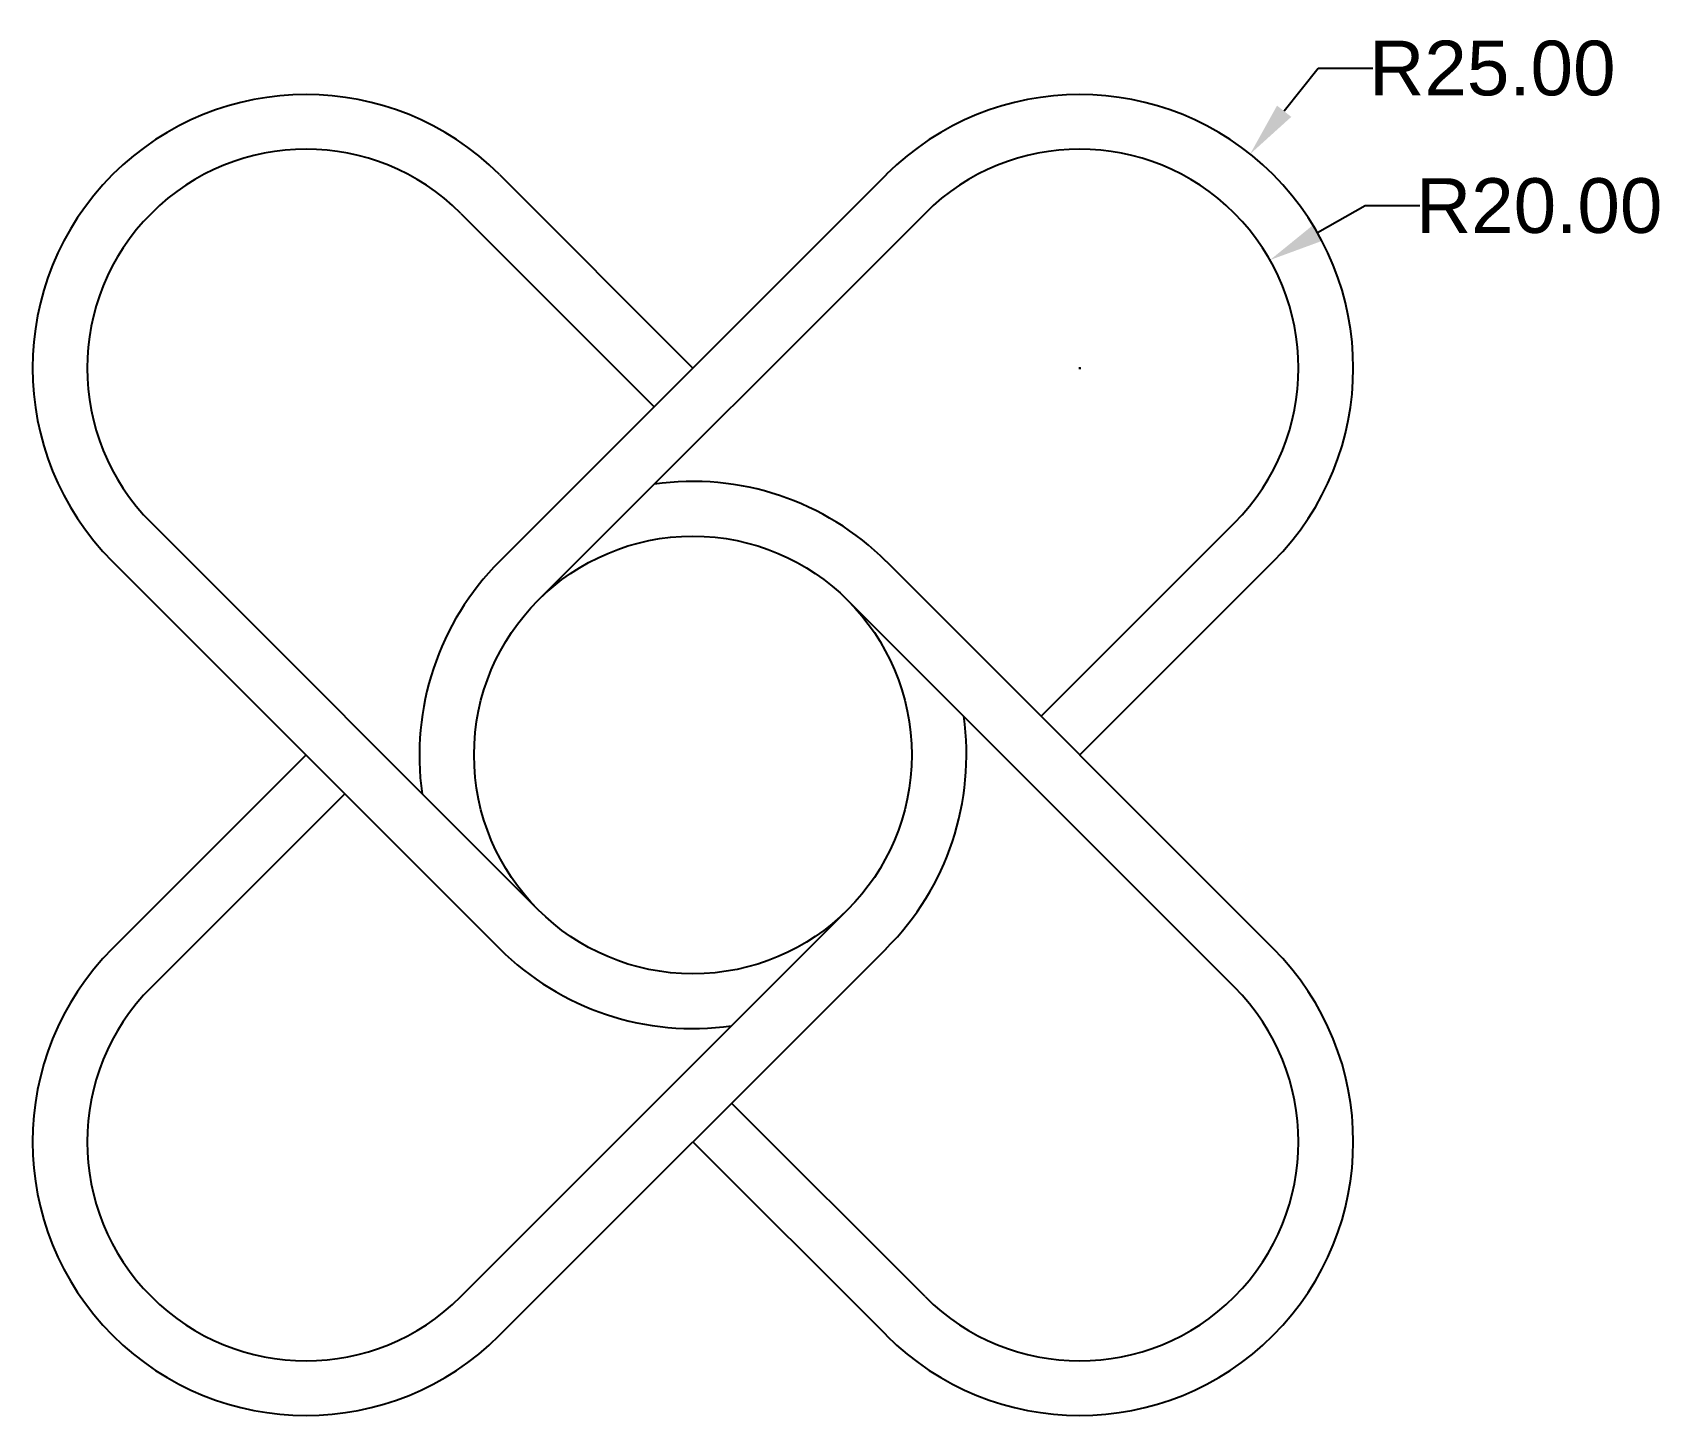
# Model space of a CAD drawing. Header units: inches. Extents: x 114 to 263, y 11 to 137.
import ezdxf

# ---------------------------------------------------------------- set-up
doc = ezdxf.new("R2010")
doc.units = ezdxf.units.IN
doc.header["$MEASUREMENT"] = 0
doc.styles.get("Standard").update_dxf_attribs({"font": 'arial.ttf'})
doc.dimstyles.get("Standard").update_dxf_attribs({"dimtxt": 5, "dimasz": 5, "dimexe": 0.18, "dimexo": 0.0625, "dimgap": 0.09, "dimtad": 0, "dimtih": 1, "dimtoh": 1, "dimzin": 0, "dimdsep": 46, "dimtxsty": 'Standard', "dimcen": 0.09, "dimclrd": 2, "dimclre": 2, "dimclrt": 2, "dimadec": 0, "dimazin": 0, "dimtfac": 1, "dimtofl": 0, "dimtmove": 0, "dimatfit": 3, "dimfxl": 1, "dimtfillclr": 2, "dimtolj": 1, "dimtzin": 0, "dimarcsym": 0})

# ---------------------------------------------------------------- blocks, each defined once
blk = doc.blocks.new('*D3')
at = {"color": 2, "lineweight": -2, "transparency": 16777216}
for p, q in [((231.88, 133.63), (228.76, 129.71)), ((236.88, 133.63), (231.88, 133.63)), ((209.99, 106.24), (210.17, 106.24)), ((210.08, 106.15), (210.08, 106.33))]:
    blk.add_line(p, q, dxfattribs=at)
at = {"color": 2, "transparency": 16777216}
blk.add_solid([(228.11, 130.23), (229.41, 129.2), (225.65, 125.8)], dxfattribs=at)
at = {"layer": 'Defpoints', "color": 0, "transparency": 16777216}
for p in [(225.65, 125.8), (210.08, 106.24)]:
    blk.add_point(p, dxfattribs=at)
at = {"color": 2, "transparency": 16777216, "insert": (247.79, 133.63), "char_height": 5, "attachment_point": 5}
blk.add_mtext('\\A1;R25.00', dxfattribs=at)
blk = doc.blocks.new('*D4')
at = {"color": 2, "lineweight": -2, "transparency": 16777216}
for p, q in [((236.16, 121.06), (231.82, 118.59)), ((241.16, 121.06), (236.16, 121.06)), ((209.99, 106.24), (210.17, 106.24)), ((210.08, 106.15), (210.08, 106.33))]:
    blk.add_line(p, q, dxfattribs=at)
at = {"color": 2, "transparency": 16777216}
blk.add_solid([(231.41, 119.32), (232.23, 117.87), (227.47, 116.12)], dxfattribs=at)
at = {"layer": 'Defpoints', "color": 0, "transparency": 16777216}
for p in [(227.47, 116.12), (210.08, 106.24)]:
    blk.add_point(p, dxfattribs=at)
at = {"color": 2, "transparency": 16777216, "insert": (252.07, 121.06), "char_height": 5, "attachment_point": 5}
blk.add_mtext('\\A1;R20.00', dxfattribs=at)

msp = doc.modelspace()

# ---------------------------------------------------------------- linework, layer by layer
for p, q in [((192.402, 123.92), (157.046, 88.565)), ((157.046, 123.92), (174.724, 106.242)), ((153.511, 120.384), (171.188, 102.707)), ((195.937, 120.384), (160.582, 85.029)), ((125.226, 92.1), (160.582, 56.745)), ((224.221, 92.1), (206.544, 74.422)), ((121.691, 88.565), (157.046, 53.209)), ((227.757, 53.209), (192.402, 88.565)), ((227.757, 88.565), (210.079, 70.887)), ((224.221, 49.674), (188.866, 85.029)), ((121.691, 53.209), (139.369, 70.887)), ((125.226, 49.674), (142.904, 67.351)), ((153.511, 21.389), (188.866, 56.745)), ((157.046, 17.854), (192.402, 53.209)), ((195.937, 21.389), (178.259, 39.067)), ((192.402, 17.854), (174.724, 35.532))]:
    msp.add_line(p, q)
msp.add_circle((174.724, 70.887), 20)
for centre, radius, start, end in [((139.369, 106.242), 25, 45, 225), ((210.079, 106.242), 25, 315, 135), ((139.369, 106.242), 20, 45, 225), ((210.079, 106.242), 20, 315, 135), ((174.724, 70.887), 25, 45, 98.1301), ((174.724, 70.887), 25, 135, 188.1301), ((174.724, 70.887), 25, 315, 8.1301), ((139.369, 35.532), 25, 135, 315), ((174.724, 70.887), 25, 225, 278.1301), ((210.079, 35.532), 25, 225, 45), ((139.369, 35.532), 20, 135, 315), ((210.079, 35.532), 20, 225, 45)]:
    msp.add_arc(centre, radius, start, end)

# ---------------------------------------------------------------- dimensions: what is measured, and where the dimension line sits
for mpoint, picture, middle in [((225.649, 125.802), '*D3', (247.787, 133.626)), ((227.469, 116.121), '*D4', (252.075, 121.06))]:
    dim = msp.add_radius_dim(center=(210.079, 106.242), mpoint=mpoint, dimstyle='Standard')
    dim.commit()
    dim.dimension.update_dxf_attribs({"geometry": picture, "text_midpoint": middle})

doc.saveas('drawing.dxf')
